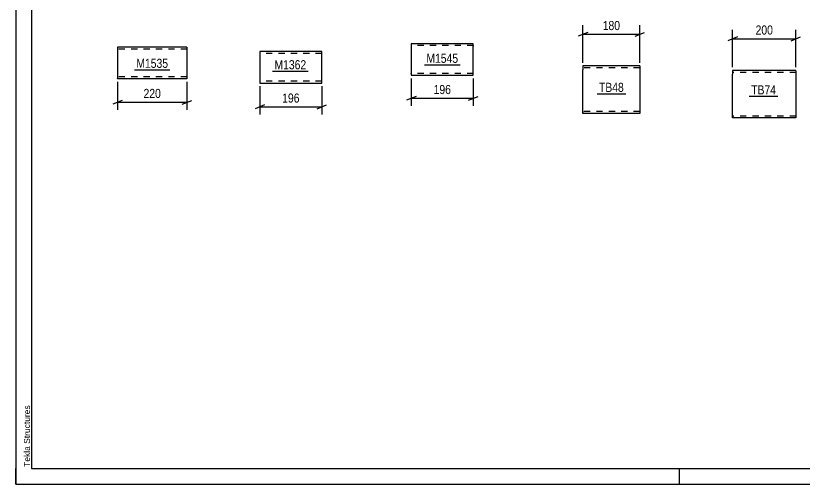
# Model space of a CAD drawing. Header units: millimetres. Extents: x 0 to 420, y 0 to 297.
# Drawn here: x 0 to 249.4, y 0 to 148.1 of the extents above; entities that cross this region are included whole.
import ezdxf

# ---------------------------------------------------------------- set-up
doc = ezdxf.new("R2010")
doc.units = ezdxf.units.MM
doc.linetypes.add('DXK_LINE_DOT2', pattern=[3.9198, 1.9599, -1.9599])
doc.styles.add('Arial', font='ARIAL.TTF', dxfattribs={"height": 0.2})
doc.styles.add('Arial Narrow', font='ARIALN.TTF', dxfattribs={"height": 0.2})

# ---------------------------------------------------------------- blocks, each defined once
blk = doc.blocks.new('Unknown-814409044-1133')
at = {"color": 5, "linetype": 'Continuous'}
for p, q in [((0, 297), (0, 0)), ((5, 292), (5, 5)), ((0, 0), (0, 5)), ((5, 5), (415, 5)), ((210, 0), (210, 5)), ((0, 0), (420, 0))]:
    blk.add_line(p, q, dxfattribs=at)
at = {"color": 174, "linetype": 'Continuous', "style": 'Arial'}
blk.add_text('Tekla Structures', height=1.9102, rotation=90, dxfattribs=at).set_placement((4.5, 5.5))
blk = doc.blocks.new('Part-814409044-9114 - 9113')
at = {"color": 2, "linetype": 'Continuous'}
for p, q in [((179.42, 132.22), (179.42, 131.02)), ((197.42, 132.22), (179.42, 132.22)), ((197.42, 132.22), (197.42, 117.22)), ((179.42, 117.96), (179.42, 131.02)), ((179.42, 117.31), (179.42, 117.96)), ((179.42, 117.22), (179.42, 117.31)), ((197.42, 117.22), (179.42, 117.22))]:
    blk.add_line(p, q, dxfattribs=at)
at = {"color": 7, "linetype": 'DXK_LINE_DOT2'}
for p, q in [((197.42, 132.13), (197.42, 132.22)), ((197.42, 131.62), (179.42, 131.62)), ((179.42, 117.96), (179.42, 117.57)), ((179.42, 117.82), (179.42, 117.86)), ((197.42, 117.82), (179.42, 117.82)), ((197.42, 117.82), (197.42, 117.86)), ((179.42, 117.22), (179.42, 117.22))]:
    blk.add_line(p, q, dxfattribs=at)
blk = doc.blocks.new('Part-814409044-9143 - 9142')
at = {"color": 2, "linetype": 'Continuous'}
for p, q in [((226.78, 130.8), (226.78, 129.6)), ((246.78, 130.8), (226.78, 130.8)), ((246.78, 130.71), (246.78, 130.8)), ((246.78, 130.71), (246.78, 129.6)), ((226.78, 116.54), (226.78, 129.6)), ((246.78, 129.6), (246.78, 115.8)), ((226.78, 115.89), (226.78, 116.54)), ((226.78, 115.8), (226.78, 115.89)), ((246.78, 115.8), (226.78, 115.8))]:
    blk.add_line(p, q, dxfattribs=at)
at = {"color": 7, "linetype": 'DXK_LINE_DOT2'}
for p, q in [((246.78, 130.2), (226.78, 130.2)), ((246.78, 130.45), (246.78, 129.6)), ((226.78, 116.54), (226.78, 116.15)), ((226.78, 116.4), (226.78, 116.45)), ((246.78, 116.4), (226.78, 116.4)), ((226.78, 115.8), (226.78, 115.8)), ((246.78, 116.45), (246.78, 116.54)), ((246.78, 116.4), (246.78, 116.45)), ((246.78, 116.4), (246.78, 116.45))]:
    blk.add_line(p, q, dxfattribs=at)
blk = doc.blocks.new('Part-814409044-9212 - 9211')
at = {"color": 2, "linetype": 'Continuous'}
for p, q in [((96.83, 136.79), (77.22, 136.79)), ((77.22, 136.79), (77.22, 126.88)), ((96.83, 126.79), (96.83, 136.79)), ((77.22, 126.88), (77.22, 126.79)), ((77.22, 126.79), (96.83, 126.79))]:
    blk.add_line(p, q, dxfattribs=at)
at = {"color": 7, "linetype": 'DXK_LINE_DOT2'}
for p, q in [((96.83, 136.19), (77.22, 136.19)), ((77.22, 127.39), (77.22, 127.43)), ((96.83, 127.39), (77.22, 127.39)), ((96.83, 127.39), (96.83, 127.43))]:
    blk.add_line(p, q, dxfattribs=at)
blk = doc.blocks.new('Part-814409044-9259 - 9258')
at = {"color": 2, "linetype": 'Continuous'}
for p, q in [((144.74, 139.26), (125.12, 139.26)), ((125.12, 139.26), (125.12, 129.35)), ((144.74, 130.46), (144.74, 139.26)), ((144.74, 129.26), (144.74, 130.46)), ((125.12, 129.35), (125.12, 129.26)), ((125.12, 129.26), (144.74, 129.26))]:
    blk.add_line(p, q, dxfattribs=at)
at = {"color": 7, "linetype": 'DXK_LINE_DOT2'}
for p, q in [((144.74, 138.66), (125.12, 138.66)), ((144.74, 138.66), (144.74, 138.61)), ((144.74, 138.61), (144.74, 138.66)), ((144.74, 138.52), (144.74, 138.61)), ((144.74, 138.61), (144.74, 138.52)), ((125.12, 129.86), (125.12, 129.9)), ((144.74, 129.86), (125.12, 129.86)), ((144.74, 129.9), (144.74, 130.23)), ((144.74, 129.86), (144.74, 129.9))]:
    blk.add_line(p, q, dxfattribs=at)
blk = doc.blocks.new('Part-814409044-9274 - 9273')
at = {"color": 2, "linetype": 'Continuous'}
for p, q in [((32.19, 138.16), (32.19, 128.25)), ((54.15, 138.16), (32.19, 138.16)), ((54.15, 138.16), (54.15, 128.16)), ((32.19, 128.16), (32.19, 128.25)), ((54.15, 128.16), (32.19, 128.16))]:
    blk.add_line(p, q, dxfattribs=at)
at = {"color": 7, "linetype": 'DXK_LINE_DOT2'}
for p, q in [((54.15, 137.56), (32.19, 137.56)), ((32.19, 128.76), (32.19, 128.8)), ((54.15, 128.76), (32.19, 128.76)), ((54.15, 128.76), (54.15, 128.8))]:
    blk.add_line(p, q, dxfattribs=at)
blk = doc.blocks.new('StraightDimension-814409044-9400 - 9113')
at = {"color": 7, "linetype": 'Continuous'}
for p, q in [((179.42, 133.22), (179.42, 145.07)), ((197.42, 133.22), (197.42, 145.07)), ((180.92, 142.82), (177.92, 141.62)), ((179.42, 142.22), (197.42, 142.22)), ((195.92, 141.62), (198.92, 142.82))]:
    blk.add_line(p, q, dxfattribs=at)
at = {"color": 0}
blk.add_wipeout([(191.77, 142.97), (191.77, 147.17), (185.08, 147.17), (185.08, 142.97)], dxfattribs=at)
at = {"color": 3, "style": 'Arial Narrow'}
blk.add_text('180', height=2.863, dxfattribs=at).set_placement((185.68, 143.57))
blk = doc.blocks.new('StraightDimension-814409044-9436 - 9142')
at = {"color": 7, "linetype": 'Continuous'}
for p, q in [((226.78, 131.8), (226.78, 143.65)), ((246.78, 131.8), (246.78, 143.65)), ((228.28, 141.4), (225.28, 140.2)), ((226.78, 140.8), (246.78, 140.8)), ((245.28, 140.2), (248.28, 141.4))]:
    blk.add_line(p, q, dxfattribs=at)
at = {"color": 0}
blk.add_wipeout([(240.12, 141.55), (240.12, 145.75), (233.44, 145.75), (233.44, 141.55)], dxfattribs=at)
at = {"color": 3, "style": 'Arial Narrow'}
blk.add_text('200', height=2.863, dxfattribs=at).set_placement((234.04, 142.15))
blk = doc.blocks.new('StraightDimension-814409044-9480 - 9211')
at = {"color": 7, "linetype": 'Continuous'}
for p, q in [((77.22, 125.79), (77.22, 116.89)), ((96.83, 125.79), (96.83, 116.89)), ((78.72, 119.89), (75.72, 118.69)), ((95.33, 118.69), (98.33, 119.89)), ((77.22, 119.29), (96.83, 119.29))]:
    blk.add_line(p, q, dxfattribs=at)
at = {"color": 0}
blk.add_wipeout([(90.37, 120.04), (90.37, 124.24), (83.68, 124.24), (83.68, 120.04)], dxfattribs=at)
at = {"color": 3, "style": 'Arial Narrow'}
blk.add_text('196', height=2.863, dxfattribs=at).set_placement((84.28, 120.64))
blk = doc.blocks.new('StraightDimension-814409044-9524 - 9258')
at = {"color": 7, "linetype": 'Continuous'}
for p, q in [((125.12, 128.26), (125.12, 119.59)), ((144.74, 128.26), (144.74, 119.59)), ((126.62, 122.59), (123.62, 121.39)), ((143.24, 121.39), (146.24, 122.59)), ((125.12, 121.99), (144.74, 121.99))]:
    blk.add_line(p, q, dxfattribs=at)
at = {"color": 0}
blk.add_wipeout([(138.27, 122.74), (138.27, 126.94), (131.59, 126.94), (131.59, 122.74)], dxfattribs=at)
at = {"color": 3, "style": 'Arial Narrow'}
blk.add_text('196', height=2.863, dxfattribs=at).set_placement((132.19, 123.34))
blk = doc.blocks.new('StraightDimension-814409044-9560 - 9273')
at = {"color": 7, "linetype": 'Continuous'}
for p, q in [((32.19, 127.16), (32.19, 118.35)), ((54.15, 127.16), (54.15, 118.35)), ((33.69, 121.35), (30.69, 120.15)), ((32.19, 120.75), (54.15, 120.75)), ((52.65, 120.15), (55.65, 121.35))]:
    blk.add_line(p, q, dxfattribs=at)
at = {"color": 0}
blk.add_wipeout([(46.51, 121.5), (46.51, 125.7), (39.82, 125.7), (39.82, 121.5)], dxfattribs=at)
at = {"color": 3, "style": 'Arial Narrow'}
blk.add_text('220', height=2.863, dxfattribs=at).set_placement((40.42, 122.1))
blk = doc.blocks.new('Mark-814409044-9641 - 9113')
at = {"color": 0}
blk.add_wipeout([(192.35, 124.03), (192.35, 127.03), (184.5, 127.03), (184.5, 124.03)], dxfattribs=at)
blk.add_wipeout([(192.35, 124.03), (192.35, 127.03), (184.5, 127.03), (184.5, 124.03)], dxfattribs=at)
at = {"color": 30, "linetype": 'Continuous'}
blk.add_line((183.9, 123.43), (192.95, 123.43), dxfattribs=at)
at = {"color": 3, "style": 'Arial Narrow'}
blk.add_text('TB48', height=2.863, dxfattribs=at).set_placement((184.5, 124.03))
blk = doc.blocks.new('Mark-814409044-9647 - 9142')
at = {"color": 0}
blk.add_wipeout([(240.51, 123.23), (240.51, 126.23), (232.65, 126.23), (232.65, 123.23)], dxfattribs=at)
blk.add_wipeout([(240.51, 123.23), (240.51, 126.23), (232.65, 126.23), (232.65, 123.23)], dxfattribs=at)
at = {"color": 30, "linetype": 'Continuous'}
blk.add_line((232.05, 122.63), (241.11, 122.63), dxfattribs=at)
at = {"color": 3, "style": 'Arial Narrow'}
blk.add_text('TB74', height=2.863, dxfattribs=at).set_placement((232.65, 123.23))
blk = doc.blocks.new('Mark-814409044-9651 - 9211')
at = {"color": 0}
blk.add_wipeout([(91.89, 131.18), (91.89, 134.18), (81.84, 134.18), (81.84, 131.18)], dxfattribs=at)
blk.add_wipeout([(91.89, 131.18), (91.89, 134.18), (81.84, 134.18), (81.84, 131.18)], dxfattribs=at)
at = {"color": 30, "linetype": 'Continuous'}
blk.add_line((81.24, 130.58), (92.49, 130.58), dxfattribs=at)
at = {"color": 3, "style": 'Arial Narrow'}
blk.add_text('M1362', height=2.863, dxfattribs=at).set_placement((81.84, 131.18))
blk = doc.blocks.new('Mark-814409044-9662 - 9258')
at = {"color": 0}
blk.add_wipeout([(139.96, 133.21), (139.96, 136.21), (129.9, 136.21), (129.9, 133.21)], dxfattribs=at)
blk.add_wipeout([(139.96, 133.21), (139.96, 136.21), (129.9, 136.21), (129.9, 133.21)], dxfattribs=at)
at = {"color": 30, "linetype": 'Continuous'}
blk.add_line((129.3, 132.61), (140.56, 132.61), dxfattribs=at)
at = {"color": 3, "style": 'Arial Narrow'}
blk.add_text('M1545', height=2.863, dxfattribs=at).set_placement((129.9, 133.21))
blk = doc.blocks.new('Mark-814409044-9669 - 9273')
at = {"color": 0}
blk.add_wipeout([(48.19, 131.63), (48.19, 134.63), (38.14, 134.63), (38.14, 131.63)], dxfattribs=at)
blk.add_wipeout([(48.19, 131.63), (48.19, 134.63), (38.14, 134.63), (38.14, 131.63)], dxfattribs=at)
at = {"color": 30, "linetype": 'Continuous'}
blk.add_line((37.54, 131.03), (48.79, 131.03), dxfattribs=at)
at = {"color": 3, "style": 'Arial Narrow'}
blk.add_text('M1535', height=2.863, dxfattribs=at).set_placement((38.14, 131.63))

msp = doc.modelspace()

# ---------------------------------------------------------------- block references
for name in ['Unknown-814409044-1133', 'Part-814409044-9274 - 9273', 'Part-814409044-9259 - 9258', 'Part-814409044-9212 - 9211', 'Part-814409044-9114 - 9113', 'Part-814409044-9143 - 9142']:
    msp.add_blockref(name, (0, 0))

# ---------------------------------------------------------------- next in the draw order: block references
for name in ['StraightDimension-814409044-9400 - 9113', 'StraightDimension-814409044-9436 - 9142', 'Mark-814409044-9662 - 9258', 'Mark-814409044-9669 - 9273', 'Mark-814409044-9651 - 9211', 'StraightDimension-814409044-9524 - 9258', 'StraightDimension-814409044-9560 - 9273', 'StraightDimension-814409044-9480 - 9211', 'Mark-814409044-9641 - 9113', 'Mark-814409044-9647 - 9142']:
    msp.add_blockref(name, (0, 0))

doc.saveas('drawing.dxf')
